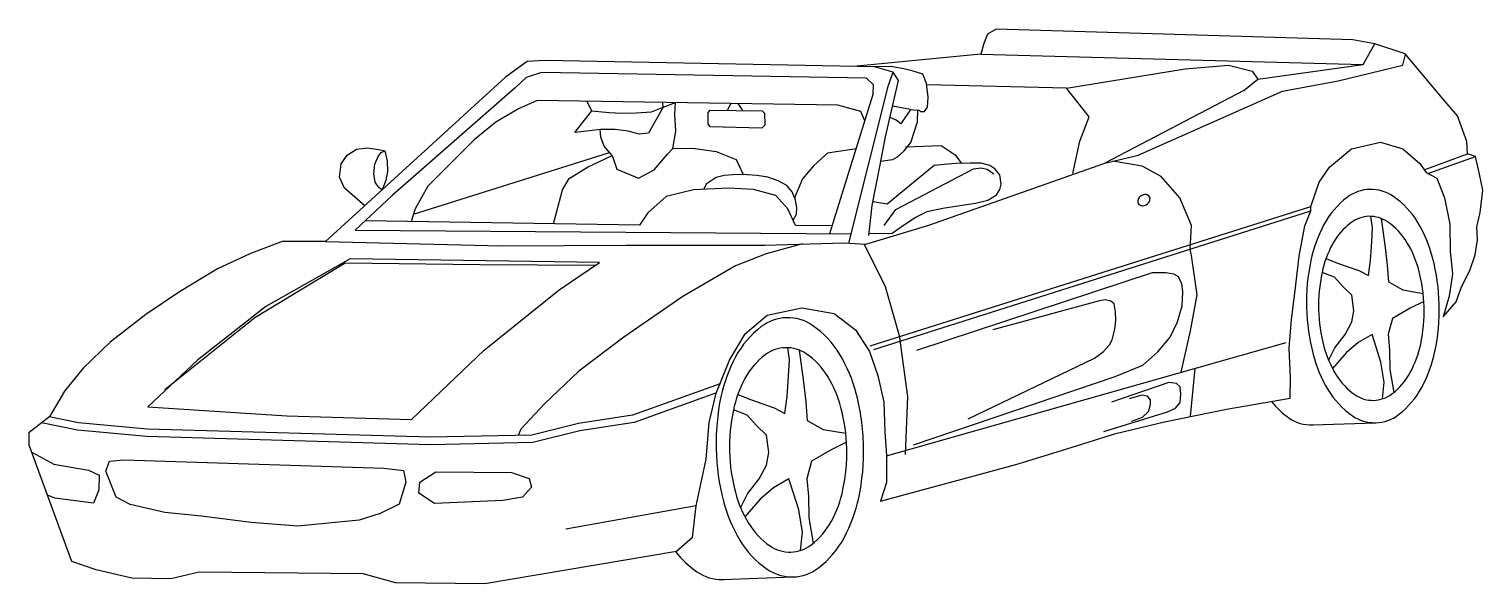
# Model space of a CAD drawing. Extents: x 1.49 to 4.42, y 13.19 to 14.31.
import ezdxf

# ---------------------------------------------------------------- set-up
doc = ezdxf.new("R2010")
doc.units = 0
doc.header["$LTSCALE"] = 0.75
doc.layers.get('0').update_dxf_attribs({"linetype": 'CONTINUOUS'})

msp = doc.modelspace()

# ---------------------------------------------------------------- linework, layer by layer
for points in [[(3.4425, 14.3052), (3.4252, 14.295), (3.418, 14.2761), (3.412, 14.2547), (3.1549, 14.2298)], [(4.2672, 14.2551), (4.2057, 14.2754), (4.1618, 14.2835), (3.4425, 14.3052)], [(3.942, 14.1814), (3.9704, 14.2044), (4.1825, 14.2338), (4.2057, 14.2754)], [(2.0904, 13.8763), (2.4451, 13.8676), (2.6976, 13.8689), (2.9765, 13.8694), (3.1352, 13.8742), (3.1802, 13.8712), (3.3072, 13.9093), (3.6616, 14.0347), (3.7289, 14.0507), (4.0196, 14.1801), (4.1318, 14.2005), (4.2626, 14.2325), (4.2679, 14.2542)], [(3.412, 14.2547), (4.1825, 14.2338)], [(4.0767, 13.9472), (4.0936, 13.9962), (4.1144, 14.0265), (4.1588, 14.0634), (4.2174, 14.0768), (4.2626, 14.0637), (4.2968, 14.0342), (4.3096, 14.0156), (4.331, 14.0047), (4.3466, 13.9649), (4.3574, 13.9113), (4.3582, 13.8563), (4.3627, 13.8114), (4.3558, 13.7663), (4.344, 13.7248), (4.3698, 13.7552), (4.3806, 13.7854), (4.3976, 13.8182), (4.4084, 13.8496), (4.4129, 13.8797), (4.4113, 13.9059), (4.4183, 13.9348), (4.4239, 13.9799), (4.4172, 14.0123), (4.4091, 14.0484), (4.3928, 14.0532), (4.3912, 14.0781), (4.3729, 14.1304), (4.3436, 14.1637), (4.2672, 14.2551)], [(3.1457, 13.8735), (3.2254, 14.1919), (3.235, 14.2183), (3.1974, 14.229), (2.5333, 14.2416), (2.497, 14.2398), (2.4537, 14.2079), (2.0904, 13.8763)], [(3.1074, 13.8925), (3.1944, 14.174), (3.1954, 14.1927), (3.1815, 14.2063), (2.5261, 14.2177), (2.495, 14.2072), (2.4728, 14.1869), (2.2248, 13.9694), (2.1504, 13.8994)], [(3.1862, 13.8888), (3.1928, 13.9489), (3.2079, 14.0279), (3.2195, 14.0881), (3.246, 14.2012), (3.235, 14.2183)], [(3.2696, 14.143), (3.2832, 14.1417), (3.2872, 14.1414), (3.2909, 14.1391), (3.2979, 14.1386), (3.3039, 14.1477), (3.3058, 14.1679), (3.3025, 14.1953), (3.2948, 14.2139), (3.2754, 14.2205), (3.2568, 14.2249), (3.2307, 14.2296), (3.1974, 14.229)], [(3.5969, 14.0137), (3.611, 14.0789), (3.6302, 14.128), (3.5844, 14.1861), (3.8238, 14.2247), (3.9112, 14.2322), (3.9589, 14.2204), (3.9704, 14.2044)], [(3.5844, 14.1861), (3.3028, 14.1924)], [(3.1778, 14.1202), (3.17, 14.1386), (3.1235, 14.1516), (2.517, 14.1613), (2.4797, 14.1445), (2.4338, 14.1175), (2.3906, 14.0819), (2.297, 13.988), (2.2714, 13.9426), (2.2636, 13.917)], [(2.771, 14.1476), (2.742, 14.0951), (2.7229, 14.0933), (2.7007, 14.0992), (2.6748, 14.1023), (2.6445, 14.1028), (2.6231, 14.1001), (2.5932, 14.0964), (2.6273, 14.1404), (2.6177, 14.1597)], [(2.771, 14.1476), (2.7705, 14.1573)], [(2.771, 14.1476), (2.7963, 14.1568)], [(2.791, 14.0641), (2.7966, 14.0991), (2.7946, 14.1329), (2.7963, 14.1568)], [(3.942, 14.1814), (3.6616, 14.0347)], [(2.6273, 14.1404), (2.6626, 14.1368), (2.688, 14.1354), (2.717, 14.1363), (2.7479, 14.1381), (2.771, 14.1476)], [(2.8659, 14.1416), (2.9707, 14.1403), (2.9758, 14.1357), (2.9762, 14.1116), (2.9699, 14.1053), (2.8663, 14.1082), (2.8617, 14.1137), (2.8617, 14.137), (2.8659, 14.1416)], [(2.9077, 14.1551), (2.9006, 14.1412)], [(2.9217, 14.1549), (2.9314, 14.1408)], [(3.2696, 14.143), (3.2502, 14.1138), (3.2408, 14.1216), (3.2286, 14.1269)], [(3.2696, 14.143), (3.2338, 14.1499)], [(3.2432, 14.0465), (3.2571, 14.0595), (3.2709, 14.0766), (3.2837, 14.1178), (3.2846, 14.1416)], [(2.6687, 14.0498), (2.6525, 14.0688), (2.6456, 14.0872), (2.6445, 14.1028)], [(3.26, 14.0674), (3.3319, 14.07), (3.3598, 14.0517), (3.3725, 14.0342)], [(2.1698, 13.9488), (2.1286, 13.984), (2.1191, 14.0064), (2.1222, 14.0331), (2.134, 14.051), (2.153, 14.0631), (2.1751, 14.0658), (2.1972, 14.0624), (2.2105, 14.0593), (2.2151, 14.0388), (2.2158, 14.0175), (2.2124, 13.9996), (2.2051, 13.9811)], [(2.2051, 13.9811), (2.198, 13.9858), (2.1904, 13.9963), (2.1882, 14.0134), (2.1899, 14.0325), (2.1965, 14.0484), (2.2031, 14.056), (2.2105, 14.0593)], [(2.2682, 13.932), (2.6633, 14.0561)], [(2.5504, 13.9122), (2.5684, 13.9808), (2.5818, 14.0035), (2.619, 14.0265), (2.6687, 14.0498), (2.6778, 14.0224), (2.7219, 14.0043), (2.7529, 14.021), (2.7799, 14.0527), (2.791, 14.0641), (2.831, 14.0647), (2.8779, 14.0583), (2.9185, 14.0422), (2.9328, 14.0115)], [(3.1602, 14.0634), (3.1024, 14.0551), (3.0753, 14.0296), (3.052, 14.003), (3.0375, 13.9678), (3.0366, 13.964)], [(3.2432, 14.0465), (3.2337, 14.0413), (3.2099, 14.0381), (3.2099, 14.0381)], [(4.3056, 14.0215), (4.3928, 14.0532)], [(4.3127, 14.0141), (4.4091, 14.0484)], [(3.0334, 13.9199), (3.04, 13.9318), (3.0411, 13.945), (3.0381, 13.96), (3.0312, 13.9765), (3.0209, 13.9897), (3.003, 13.9988), (2.9824, 14.0062), (2.9608, 14.0098), (2.9308, 14.0117), (2.9117, 14.0109), (2.8941, 14.0098), (2.878, 14.0058), (2.8583, 13.9926)], [(3.1866, 13.8925), (3.233, 13.8935), (3.2559, 13.9098), (3.2794, 13.9251), (3.3037, 13.9373), (3.3348, 13.9441), (3.3691, 13.9489), (3.4012, 13.9541), (3.426, 13.9599), (3.4434, 13.971), (3.4503, 13.9815), (3.4529, 13.9921), (3.4497, 14.0111), (3.4397, 14.0232), (3.4297, 14.0301), (3.4123, 14.0348), (3.3901, 14.0348), (3.3611, 14.0337), (3.3379, 14.0322), (3.3179, 14.0301), (3.223, 13.952), (3.1942, 13.9563)], [(3.2168, 13.9088), (3.2404, 13.941), (3.397, 14.0232), (3.4115, 14.0252), (3.4244, 14.0227), (3.4376, 14.0132)], [(3.8339, 13.8607), (3.8365, 13.9086), (3.8131, 13.965), (3.775, 14.0078), (3.7369, 14.0287), (3.678, 14.0386)], [(3.1122, 13.9081), (3.0384, 13.9091), (3.0229, 13.9426), (2.9987, 13.9697), (2.9535, 13.9815), (2.9035, 13.9845), (2.8322, 13.981), (2.7774, 13.9677), (2.7404, 13.9346), (2.7233, 13.9093), (2.1707, 13.9185)], [(2.8583, 13.9926), (2.8535, 13.982)], [(3.1888, 13.6663), (4.0767, 13.9472)], [(3.1959, 13.6589), (4.0773, 13.9385)], [(4.0351, 13.5602), (4.0357, 13.6014), (4.0336, 13.6614), (4.0377, 13.719), (4.0456, 13.7779), (4.0533, 13.8468), (4.0649, 13.9082), (4.0773, 13.9385)], [(4.0773, 13.9385), (4.0767, 13.9472)], [(4.1076, 13.8423), (4.1306, 13.833), (4.1736, 13.8179), (4.1929, 13.8081), (4.197, 13.8385), (4.1998, 13.8757), (4.2016, 13.905), (4.1981, 13.9273)], [(4.2188, 13.9231), (4.2269, 13.8648), (4.2309, 13.8289), (4.2336, 13.7952), (4.2625, 13.7788), (4.3034, 13.772)], [(2.1504, 13.8994), (3.1504, 13.8922)], [(2.0904, 13.8763), (2.0032, 13.8766), (1.9378, 13.8515), (1.8731, 13.8216), (1.7961, 13.7751), (1.7282, 13.7294), (1.6565, 13.6734), (1.6018, 13.6212), (1.5647, 13.5746), (1.535, 13.5239)], [(3.0522, 13.8717), (2.9791, 13.8517), (2.9171, 13.8272), (2.8111, 13.7656), (2.6917, 13.6838), (2.6014, 13.6149), (2.5321, 13.5489), (2.4844, 13.4981)], [(3.1762, 13.8714), (3.219, 13.7855), (3.2468, 13.6871), (3.2636, 13.5636), (3.2591, 13.4472)], [(3.8156, 13.6127), (3.8343, 13.6963), (3.8477, 13.7687), (3.8365, 13.8484), (3.8339, 13.8607)], [(2.6345, 13.828), (2.4019, 13.8295), (2.1305, 13.8329), (1.9484, 13.7227), (1.7668, 13.5774)], [(3.2763, 13.4663), (3.6827, 13.6043), (3.7382, 13.627), (3.7688, 13.6541), (3.7937, 13.6839), (3.808, 13.7145), (3.8179, 13.7465), (3.8186, 13.775), (3.8172, 13.7921), (3.8094, 13.8063), (3.8008, 13.8106), (3.7845, 13.8134), (3.7574, 13.8134), (3.2822, 13.6564)], [(4.1128, 13.6368), (4.1253, 13.6619), (4.1463, 13.6892), (4.1594, 13.7142), (4.1636, 13.7367), (4.1597, 13.7682), (4.1415, 13.7859), (4.1244, 13.8047), (4.0996, 13.8142)], [(3.3863, 13.5191), (3.6407, 13.6413), (3.6585, 13.6541), (3.6713, 13.6683), (3.6763, 13.6783), (3.682, 13.6996), (3.6841, 13.7181), (3.6834, 13.7344), (3.6806, 13.7508), (3.6735, 13.7565), (3.6621, 13.7586), (3.6481, 13.7563), (3.4357, 13.6983)], [(4.3048, 13.7556), (4.2772, 13.7418), (4.2415, 13.721), (4.233, 13.6894), (4.2357, 13.6579), (4.2363, 13.6185), (4.2444, 13.5722)], [(2.8381, 13.3434), (2.8579, 13.4375), (2.8643, 13.5113), (2.8784, 13.5703), (2.9049, 13.637), (2.9366, 13.69), (2.9811, 13.7281), (3.0509, 13.7429), (3.1161, 13.7314), (3.1591, 13.6983), (3.1872, 13.655), (3.2042, 13.6065), (3.2159, 13.5527), (3.2184, 13.4916), (3.2216, 13.4454), (3.2212, 13.3904), (3.2093, 13.3527)], [(4.2213, 13.5591), (4.2248, 13.5925), (4.218, 13.6329), (4.2086, 13.6631), (4.2003, 13.6889), (4.1724, 13.6727), (4.148, 13.6521), (4.1205, 13.6205)], [(2.9217, 13.5679), (2.9474, 13.5576), (2.9951, 13.5408), (3.0166, 13.5299), (3.021, 13.5637), (3.0242, 13.605), (3.0262, 13.6376), (3.0223, 13.6624)], [(3.2216, 13.4445), (4.0272, 13.6726)], [(3.0453, 13.6577), (3.0544, 13.593), (3.0587, 13.553), (3.0618, 13.5156), (3.0938, 13.4974), (3.1393, 13.4898)], [(3.8343, 13.5234), (3.844, 13.6207)], [(2.8787, 13.571), (2.713, 13.5116), (2.6032, 13.4949), (2.5086, 13.471), (2.3023, 13.4667), (1.7307, 13.4831), (1.5905, 13.496), (1.518, 13.511)], [(2.8861, 13.5896), (2.7093, 13.5262), (2.6003, 13.5096), (2.5065, 13.486), (2.3024, 13.4817), (1.7316, 13.4981), (1.5927, 13.5108), (1.5338, 13.523)], [(3.6598, 13.4933), (3.788, 13.5331), (3.8044, 13.5403), (3.8137, 13.5516), (3.8151, 13.5687), (3.8137, 13.5837), (3.8065, 13.5901), (3.7909, 13.5922), (3.6751, 13.5523)], [(3.2093, 13.3527), (3.2964, 13.3765), (3.3911, 13.4017), (3.4869, 13.4282), (3.5853, 13.4584), (3.6841, 13.4894), (3.7818, 13.5127), (3.9067, 13.5382), (4.0351, 13.5602)], [(3.7156, 13.5139), (3.7379, 13.5219), (3.75, 13.5333), (3.7536, 13.5475), (3.7536, 13.5574), (3.7479, 13.5646), (3.7365, 13.5667), (3.7108, 13.5595)], [(2.8303, 13.2795), (2.7982, 13.2515), (2.4116, 13.1857), (2.2315, 13.188), (2.1662, 13.2058), (1.8361, 13.2096), (1.7788, 13.1962), (1.7, 13.1975), (1.6284, 13.214), (1.5794, 13.2307), (1.4934, 13.4658), (1.493, 13.492), (1.535, 13.5239)], [(2.9275, 13.3396), (2.9415, 13.3675), (2.9648, 13.3978), (2.9794, 13.4255), (2.984, 13.4506), (2.9797, 13.4856), (2.9594, 13.5053), (2.9404, 13.5261), (2.9128, 13.5367)], [(2.4844, 13.4981), (2.4793, 13.4854)], [(4.0803, 13.5064), (4.2077, 13.511)], [(3.1409, 13.4716), (3.1102, 13.4563), (3.0705, 13.4332), (3.061, 13.398), (3.0641, 13.3631), (3.0647, 13.3193), (3.0737, 13.2678)], [(1.4987, 13.4513), (1.5427, 13.4277), (1.6129, 13.415), (1.6343, 13.4054), (1.6335, 13.3753), (1.6227, 13.3489), (1.545, 13.359), (1.5304, 13.3648)], [(1.6839, 13.4361), (2.208, 13.419), (2.2481, 13.4146), (2.2522, 13.3909), (2.2391, 13.3469), (2.2006, 13.3276), (2.1583, 13.3145), (2.0347, 13.3026), (1.9408, 13.3099), (1.8406, 13.3222), (1.7667, 13.3298), (1.6965, 13.3463), (1.6688, 13.3609), (1.648, 13.4131), (1.6552, 13.4332), (1.6839, 13.4361)], [(2.3132, 13.4118), (2.4657, 13.4103), (2.5009, 13.3984), (2.5062, 13.3809), (2.4877, 13.3607), (2.4478, 13.3538), (2.3104, 13.348), (2.2788, 13.3688), (2.281, 13.3913), (2.3132, 13.4118)], [(3.0481, 13.2533), (3.052, 13.2904), (3.0445, 13.3353), (3.034, 13.3689), (3.0248, 13.3975), (2.9938, 13.3795), (2.9666, 13.3566), (2.9361, 13.3214)], [(2.8381, 13.3434), (2.5748, 13.2961)], [(2.8303, 13.2795), (2.8381, 13.3434)], [(2.8914, 13.1947), (3.033, 13.1999)]]:
    msp.add_lwpolyline(points)
for points in [[(4.0683, 13.7432, 0.057854), (4.0815, 13.6489, 0.071514), (4.1114, 13.5777, 0.106442), (4.1607, 13.5251, 0.158789), (4.2077, 13.511, 0.158789), (4.2539, 13.5273, 0.106442), (4.3006, 13.5823, 0.071514), (4.3271, 13.6548, 0.057854), (4.3358, 13.7496, 0.057854), (4.3225, 13.844, 0.071514), (4.2926, 13.9151, 0.106442), (4.2433, 13.9677, 0.158789), (4.1963, 13.9818, 0.158789), (4.1501, 13.9655, 0.106442), (4.1034, 13.9106, 0.071514), (4.077, 13.8381, 0.057854)], [(3.735, 13.9688, 0.078386), (3.731, 13.9654, 0.087772), (3.7286, 13.9614, 0.105413), (3.7279, 13.9569, 0.122508), (3.7291, 13.9531, 0.122508), (3.7319, 13.9504, 0.105413), (3.7362, 13.9489, 0.087772), (3.7409, 13.9492, 0.078386), (3.7457, 13.9512, 0.078386), (3.7497, 13.9546, 0.087772), (3.7521, 13.9587, 0.105413), (3.7528, 13.9632, 0.122508), (3.7516, 13.9669, 0.122508), (3.7488, 13.9697, 0.105413), (3.7445, 13.9711, 0.087772), (3.7398, 13.9708, 0.078386)], [(4.0927, 13.739, 0.058294), (4.1033, 13.6647, 0.07192), (4.1272, 13.6086, 0.106531), (4.1663, 13.5672, 0.157835), (4.2037, 13.5561, 0.157835), (4.2405, 13.5691, 0.106531), (4.2775, 13.6124, 0.07192), (4.2985, 13.6697, 0.058294), (4.3053, 13.7445, 0.058294), (4.2946, 13.8188, 0.07192), (4.2708, 13.8749, 0.106531), (4.2316, 13.9163, 0.157835), (4.1942, 13.9274, 0.157835), (4.1575, 13.9144, 0.106531), (4.1204, 13.8711, 0.07192), (4.0995, 13.8138, 0.058294)], [(2.8781, 13.4578, 0.057854), (2.8928, 13.353, 0.071514), (2.926, 13.2739, 0.106442), (2.9808, 13.2155, 0.158789), (3.033, 13.1999, 0.158789), (3.0843, 13.218, 0.106442), (3.1362, 13.279, 0.071514), (3.1656, 13.3596, 0.057854), (3.1753, 13.465, 0.057854), (3.1605, 13.5698, 0.071514), (3.1273, 13.6489, 0.106442), (3.0725, 13.7073, 0.158789), (3.0204, 13.7229, 0.158789), (2.969, 13.7048, 0.106442), (2.9171, 13.6438, 0.071514), (2.8877, 13.5632, 0.057854)], [(2.9052, 13.4532, 0.058294), (2.917, 13.3706, 0.07192), (2.9435, 13.3082, 0.106531), (2.987, 13.2623, 0.157835), (3.0286, 13.25, 0.157835), (3.0694, 13.2644, 0.106531), (3.1105, 13.3125, 0.07192), (3.1338, 13.3761, 0.058294), (3.1414, 13.4592, 0.058294), (3.1296, 13.5418, 0.07192), (3.1031, 13.6042, 0.106531), (3.0595, 13.6502, 0.157835), (3.018, 13.6624, 0.157835), (2.9772, 13.6481, 0.106531), (2.936, 13.5999, 0.07192), (2.9128, 13.5363, 0.058294)]]:
    msp.add_lwpolyline(points, format="xyb", close=True)
msp.add_lwpolyline([(1.7323, 13.5431), (2.0126, 13.5248), (2.2641, 13.5173), (2.4107, 13.6571), (2.5614, 13.7794), (2.6431, 13.8344), (2.1404, 13.8418), (1.9706, 13.7455), (1.8322, 13.6371)], close=True)
for points in [[(3.9975, 13.5538, 0.07175), (4.0334, 13.5205, 0.158789), (4.0803, 13.5064, 0.006126), (4.0822, 13.5065, 0.106442)], [(2.7964, 13.2512, 0.078319), (2.8393, 13.2103, 0.158789), (2.8914, 13.1947, 0.006126), (2.8936, 13.1948, 0.106442)]]:
    msp.add_lwpolyline(points, format="xyb")

doc.saveas('drawing.dxf')
